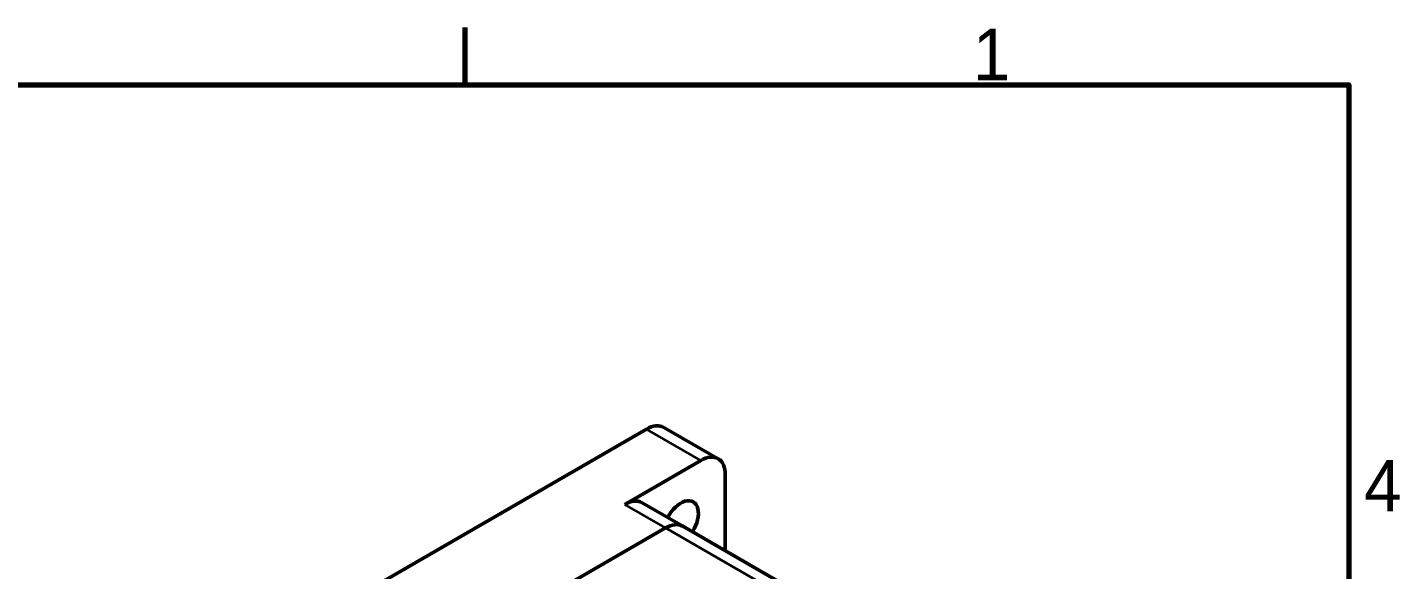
# Model space of a CAD drawing. Header units: millimetres. Extents: x 872 to 2958, y -144 to 589.
# Drawn here: x 1486.3 to 1664.9, y 506.4 to 576.9 of the extents above; entities that cross this region are included whole.
import ezdxf

# ---------------------------------------------------------------- set-up
doc = ezdxf.new("R2010")
doc.units = ezdxf.units.MM
doc.header["$LTSCALE"] = 2
doc.layers.get('0').update_dxf_attribs({"lineweight": 25})
for name, color, linetype, lineweight in [('경계(ISO)', 7, 'Continuous', 70), ('외형선(ISO)', 7, 'Continuous', 50), ('좁은 외형선(ISO)', 7, 'Continuous', 35)]:
    doc.layers.add(name, color=color, linetype=linetype, lineweight=lineweight)
doc.styles.get("Standard").update_dxf_attribs({"font": ''})
doc.styles.get('Standard').set_extended_font_data('Gulim')

# ---------------------------------------------------------------- blocks, each defined once
blk = doc.blocks.new('경계 Default Border')
at = {"layer": '경계(ISO)'}
blk.add_line((350, 287), (350, 290.9), dxfattribs=at)
at = {"layer": '경계(ISO)', "flags": 128}
blk.add_lwpolyline([(10, 10), (10, 287), (410, 287), (410, 10), (10, 10)], dxfattribs=at)
at = {"layer": '경계(ISO)', "char_height": 3.5, "attachment_point": 7}
for s, insert in [('1', (384.466, 287.314)), ('4', (411.034, 258.043))]:
    blk.add_mtext(s, dxfattribs=dict(at, insert=insert))

msp = doc.modelspace()

# ---------------------------------------------------------------- linework, layer by layer
at = {"layer": '외형선(ISO)', "color": 0}
for p, q in [((1512.46, 493.2367), (1566.9072, 524.6719)), ((1576.2283, 520.8123), (1569.1572, 524.8947)), ((1573.9783, 520.5894), (1564.0788, 514.8739)), ((1577.1603, 508.8432), (1577.1603, 518.7523)), ((1571.6321, 512.0349), (1566.3288, 515.0968)), ((1569.3821, 511.812), (1534.7339, 491.8079)), ((1534.7339, 491.8079), (1569.3821, 511.812)), ((1587.159, 503.0705), (1571.6321, 512.0349))]:
    msp.add_line(p, q, dxfattribs=at)
for centre, major_axis, start_param, end_param in [((1566.9072, 520.9976), (2.25, 3.8971), 0, 0.78539816), ((1573.9783, 516.9151), (2.25, 3.8971), 5.49778714, 7.06858347), ((1564.0788, 511.1997), (2.25, 3.8971), 0, 0.78539816), ((1571.362, 512.3836), (1.625, 2.8146), 4.66101107, 7.90535954), ((1569.3821, 508.1378), (2.25, 3.8971), 0, 0.78539816), ((1569.3821, 508.1378), (2.25, 3.8971), 0, 0.78539816)]:
    msp.add_ellipse(centre, major_axis=major_axis, ratio=0.57735027, start_param=start_param, end_param=end_param, dxfattribs=at)
at = {"layer": '좁은 외형선(ISO)', "color": 0}
for p, q in [((1573.9783, 520.5894), (1566.9072, 524.6719)), ((1569.3821, 511.812), (1564.0788, 514.8739)), ((1585.841, 502.3095), (1569.3821, 511.812))]:
    msp.add_line(p, q, dxfattribs=at)

# ---------------------------------------------------------------- block references
at = {"color": 0, "xscale": 1.9171971, "yscale": 1.9171971, "zscale": 1.9171971}
msp.add_blockref('경계 Default Border', (872.2858, 19.2362), dxfattribs=at)

doc.saveas('drawing.dxf')
